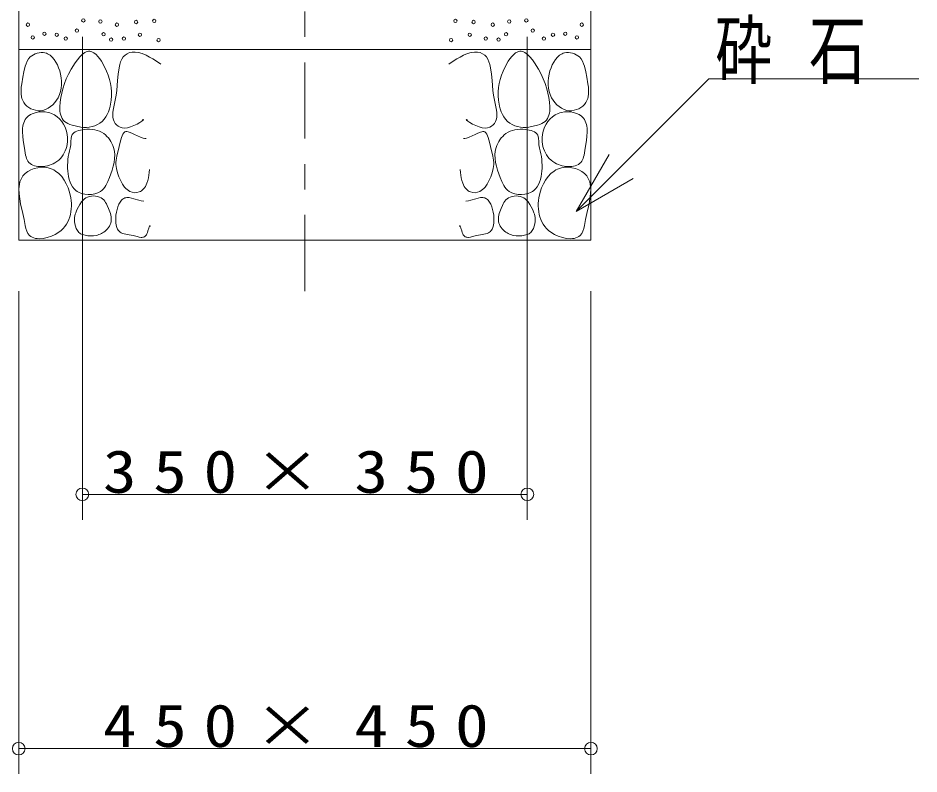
# Model space of a CAD drawing. Units: millimetres on the paper. Extents: x 0 to 420, y -594 to 297.
# Drawn here: x 331.4 to 366.83, y -473.08 to -443.33 of the extents above; entities that cross this region are included whole.
import ezdxf

# ---------------------------------------------------------------- set-up
doc = ezdxf.new("R2010")
doc.units = ezdxf.units.MM
doc.linetypes.add('USER2', pattern=[6, 3, -1, 1, -1])
for name, color, linetype, lineweight in [('0_2', 7, 'Continuous', 13), ('2D_DIMENSION', 7, 'Continuous', 13), ('FOOTING_C', 7, 'USER2', 13), ('HAT', 7, 'Continuous', 13), ('TEXT', 7, 'Continuous', 13)]:
    doc.layers.add(name, color=color, linetype=linetype, lineweight=lineweight)
doc.styles.add('ＭＳ ゴシック', font='')
doc.styles.get('ＭＳ ゴシック').set_extended_font_data('MS Gothic')

msp = doc.modelspace()

# ---------------------------------------------------------------- linework, layer by layer
at = {"layer": '0_2'}
for p, q in [((331.431, -442.077), (331.431, -452.077)), ((353.931, -442.077), (353.931, -452.077)), ((331.431, -444.577), (353.931, -444.577)), ((331.431, -452.077), (353.931, -452.077))]:
    msp.add_line(p, q, dxfattribs=at)
at = {"layer": '2D_DIMENSION'}
for p, q in [((333.931, -444.077), (333.931, -463.077)), ((351.431, -444.077), (351.431, -463.077)), ((331.431, -454.077), (331.431, -473.077)), ((353.931, -454.077), (353.931, -473.077)), ((333.931, -462.077), (334.431, -462.077)), ((334.431, -462.077), (350.931, -462.077)), ((351.431, -462.077), (350.931, -462.077)), ((331.431, -472.077), (331.931, -472.077)), ((353.431, -472.077), (331.931, -472.077)), ((353.931, -472.077), (353.431, -472.077))]:
    msp.add_line(p, q, dxfattribs=at)
for centre in [(333.931, -462.077), (351.431, -462.077), (331.431, -472.077), (353.931, -472.077)]:
    msp.add_circle(centre, 0.25, dxfattribs=at)
at = {"layer": 'FOOTING_C'}
msp.add_line((342.681, -397.077), (342.681, -454.577), dxfattribs=at)
at = {"layer": 'HAT'}
for points in [[(331.596, -445.665), (331.634, -445.449), (331.682, -445.232), (331.715, -445.128), (331.759, -445.031), (331.814, -444.942), (331.885, -444.864), (331.944, -444.816), (332.01, -444.775), (332.081, -444.742), (332.157, -444.716), (332.234, -444.699), (332.312, -444.691), (332.388, -444.692), (332.462, -444.703), (332.516, -444.718), (332.567, -444.739), (332.616, -444.765), (332.662, -444.796), (332.747, -444.871), (332.823, -444.961), (332.891, -445.063), (332.949, -445.173), (332.998, -445.29), (333.04, -445.409), (333.077, -445.547), (333.103, -445.685), (333.117, -445.822), (333.117, -445.956), (333.104, -446.089), (333.076, -446.218), (333.034, -446.345), (332.976, -446.467), (332.916, -446.565), (332.846, -446.657), (332.767, -446.742), (332.68, -446.817), (332.585, -446.881), (332.485, -446.931), (332.379, -446.965), (332.27, -446.98), (332.177, -446.978), (332.085, -446.963), (331.993, -446.936), (331.906, -446.899), (331.824, -446.851), (331.749, -446.795), (331.683, -446.731), (331.628, -446.66), (331.597, -446.607), (331.573, -446.552), (331.553, -446.494), (331.538, -446.434), (331.523, -446.31), (331.521, -446.182), (331.531, -446.051), (331.55, -445.92)], [(333.874, -447.622), (333.701, -447.588), (333.527, -447.545), (333.444, -447.518), (333.366, -447.484), (333.295, -447.445), (333.232, -447.397), (333.182, -447.345), (333.141, -447.286), (333.108, -447.22), (333.082, -447.149), (333.063, -447.073), (333.051, -446.992), (333.045, -446.822), (333.057, -446.643), (333.085, -446.462), (333.123, -446.284), (333.168, -446.114), (333.23, -445.912), (333.301, -445.724), (333.386, -445.538), (333.489, -445.345), (333.645, -445.093), (333.734, -444.971), (333.827, -444.86), (333.925, -444.766), (334.025, -444.694), (334.075, -444.668), (334.126, -444.649), (334.176, -444.64), (334.227, -444.639), (334.309, -444.659), (334.389, -444.702), (334.468, -444.765), (334.543, -444.844), (334.615, -444.935), (334.683, -445.035), (334.804, -445.248), (334.885, -445.417), (334.951, -445.583), (335.002, -445.746), (335.04, -445.908), (335.064, -446.069), (335.076, -446.232), (335.074, -446.396), (335.061, -446.563), (335.023, -446.794), (334.993, -446.908), (334.956, -447.018), (334.909, -447.124), (334.853, -447.224), (334.786, -447.316), (334.708, -447.397), (334.622, -447.465), (334.527, -447.522), (334.424, -447.568), (334.316, -447.602), (334.205, -447.625), (334.093, -447.636), (333.982, -447.635)], [(351.489, -447.622), (351.661, -447.588), (351.835, -447.545), (351.918, -447.518), (351.996, -447.484), (352.068, -447.445), (352.13, -447.397), (352.18, -447.345), (352.222, -447.286), (352.255, -447.22), (352.281, -447.149), (352.299, -447.073), (352.311, -446.992), (352.318, -446.822), (352.305, -446.643), (352.277, -446.462), (352.239, -446.284), (352.195, -446.114), (352.132, -445.912), (352.061, -445.724), (351.977, -445.538), (351.874, -445.345), (351.717, -445.093), (351.629, -444.971), (351.535, -444.86), (351.438, -444.766), (351.338, -444.694), (351.287, -444.668), (351.237, -444.649), (351.186, -444.64), (351.136, -444.639), (351.054, -444.659), (350.973, -444.702), (350.895, -444.765), (350.82, -444.844), (350.748, -444.935), (350.68, -445.035), (350.558, -445.248), (350.478, -445.417), (350.412, -445.583), (350.36, -445.746), (350.323, -445.908), (350.298, -446.069), (350.287, -446.232), (350.288, -446.396), (350.302, -446.563), (350.34, -446.794), (350.369, -446.908), (350.407, -447.018), (350.453, -447.124), (350.509, -447.224), (350.576, -447.316), (350.655, -447.397), (350.741, -447.465), (350.836, -447.522), (350.938, -447.568), (351.046, -447.602), (351.157, -447.625), (351.269, -447.636), (351.38, -447.635)], [(353.767, -445.665), (353.729, -445.449), (353.681, -445.232), (353.647, -445.128), (353.604, -445.031), (353.548, -444.942), (353.478, -444.864), (353.419, -444.816), (353.352, -444.775), (353.281, -444.742), (353.206, -444.716), (353.129, -444.699), (353.051, -444.691), (352.974, -444.692), (352.9, -444.703), (352.847, -444.718), (352.796, -444.739), (352.747, -444.765), (352.701, -444.796), (352.615, -444.871), (352.539, -444.961), (352.472, -445.063), (352.414, -445.173), (352.364, -445.29), (352.323, -445.409), (352.285, -445.547), (352.259, -445.685), (352.246, -445.822), (352.246, -445.956), (352.259, -446.089), (352.286, -446.218), (352.329, -446.345), (352.387, -446.467), (352.447, -446.565), (352.517, -446.657), (352.596, -446.742), (352.683, -446.817), (352.777, -446.881), (352.878, -446.931), (352.983, -446.965), (353.093, -446.98), (353.185, -446.978), (353.278, -446.963), (353.369, -446.936), (353.457, -446.899), (353.539, -446.851), (353.614, -446.795), (353.68, -446.731), (353.735, -446.66), (353.765, -446.607), (353.79, -446.552), (353.81, -446.494), (353.824, -446.434), (353.84, -446.31), (353.841, -446.182), (353.831, -446.051), (353.813, -445.92)], [(331.66, -448.456), (331.608, -448.146), (331.588, -447.984), (331.578, -447.823), (331.581, -447.666), (331.59, -447.592), (331.604, -447.519), (331.624, -447.451), (331.65, -447.386), (331.683, -447.325), (331.724, -447.269), (331.76, -447.23), (331.801, -447.195), (331.892, -447.133), (331.996, -447.084), (332.109, -447.048), (332.228, -447.026), (332.35, -447.018), (332.472, -447.024), (332.591, -447.044), (332.654, -447.062), (332.715, -447.085), (332.831, -447.142), (332.938, -447.215), (333.034, -447.301), (333.118, -447.4), (333.191, -447.508), (333.25, -447.626), (333.296, -447.75), (333.319, -447.838), (333.336, -447.927), (333.345, -448.018), (333.348, -448.11), (333.344, -448.201), (333.333, -448.292), (333.316, -448.382), (333.291, -448.469), (333.26, -448.555), (333.222, -448.637), (333.176, -448.716), (333.124, -448.79), (333.066, -448.86), (333, -448.924), (332.927, -448.982), (332.847, -449.033), (332.78, -449.068), (332.71, -449.098), (332.637, -449.124), (332.562, -449.145), (332.485, -449.161), (332.409, -449.171), (332.332, -449.177), (332.257, -449.177), (332.184, -449.171), (332.113, -449.16), (332.046, -449.144), (331.983, -449.121), (331.925, -449.092), (331.873, -449.057), (331.827, -449.016), (331.788, -448.969), (331.758, -448.915), (331.734, -448.856), (331.715, -448.793), (331.701, -448.727)], [(353.702, -448.456), (353.754, -448.146), (353.774, -447.984), (353.785, -447.823), (353.781, -447.666), (353.773, -447.592), (353.759, -447.519), (353.739, -447.451), (353.712, -447.386), (353.679, -447.325), (353.638, -447.269), (353.602, -447.23), (353.562, -447.195), (353.47, -447.133), (353.366, -447.084), (353.253, -447.048), (353.134, -447.026), (353.012, -447.018), (352.89, -447.024), (352.772, -447.044), (352.709, -447.062), (352.647, -447.085), (352.531, -447.142), (352.425, -447.215), (352.329, -447.301), (352.244, -447.4), (352.172, -447.508), (352.112, -447.626), (352.066, -447.75), (352.043, -447.838), (352.027, -447.927), (352.017, -448.018), (352.015, -448.11), (352.019, -448.201), (352.029, -448.292), (352.047, -448.382), (352.071, -448.469), (352.103, -448.555), (352.141, -448.637), (352.186, -448.716), (352.238, -448.79), (352.297, -448.86), (352.363, -448.924), (352.436, -448.982), (352.515, -449.033), (352.582, -449.068), (352.653, -449.098), (352.726, -449.124), (352.801, -449.145), (352.877, -449.161), (352.954, -449.171), (353.03, -449.177), (353.105, -449.177), (353.179, -449.171), (353.249, -449.16), (353.317, -449.144), (353.38, -449.121), (353.438, -449.092), (353.49, -449.057), (353.536, -449.016), (353.574, -448.969), (353.605, -448.915), (353.629, -448.856), (353.647, -448.793), (353.662, -448.727)], [(333.457, -448.456), (333.471, -448.392), (333.479, -448.325), (333.482, -448.189), (333.488, -448.057), (333.5, -447.997), (333.521, -447.943), (333.554, -447.894), (333.599, -447.852), (333.653, -447.816), (333.715, -447.787), (333.782, -447.763), (333.854, -447.743), (334.002, -447.718), (334.111, -447.709), (334.216, -447.707), (334.319, -447.713), (334.418, -447.728), (334.513, -447.752), (334.604, -447.785), (334.69, -447.827), (334.772, -447.878), (334.837, -447.93), (334.899, -447.988), (334.956, -448.051), (335.007, -448.119), (335.054, -448.191), (335.095, -448.267), (335.129, -448.344), (335.157, -448.424), (335.19, -448.568), (335.203, -448.715), (335.199, -448.863), (335.179, -449.012), (335.146, -449.162), (335.103, -449.312), (334.997, -449.61), (334.931, -449.769), (334.855, -449.918), (334.811, -449.986), (334.762, -450.049), (334.706, -450.106), (334.644, -450.156), (334.593, -450.187), (334.538, -450.214), (334.419, -450.254), (334.291, -450.276), (334.16, -450.281), (334.028, -450.268), (333.902, -450.237), (333.785, -450.189), (333.731, -450.158), (333.681, -450.123), (333.605, -450.053), (333.542, -449.972), (333.49, -449.882), (333.448, -449.784), (333.415, -449.68), (333.39, -449.573), (333.372, -449.463), (333.361, -449.354), (333.353, -449.236), (333.351, -449.121), (333.355, -449.007), (333.364, -448.894), (333.379, -448.783), (333.4, -448.673), (333.425, -448.564)], [(351.906, -448.456), (351.891, -448.392), (351.884, -448.325), (351.881, -448.189), (351.874, -448.057), (351.863, -447.997), (351.842, -447.943), (351.808, -447.894), (351.763, -447.852), (351.709, -447.816), (351.648, -447.787), (351.58, -447.763), (351.509, -447.743), (351.36, -447.718), (351.252, -447.709), (351.146, -447.707), (351.044, -447.713), (350.945, -447.728), (350.85, -447.752), (350.759, -447.785), (350.672, -447.827), (350.59, -447.878), (350.525, -447.93), (350.464, -447.988), (350.407, -448.051), (350.355, -448.119), (350.309, -448.191), (350.268, -448.267), (350.233, -448.344), (350.205, -448.424), (350.172, -448.568), (350.159, -448.715), (350.164, -448.863), (350.184, -449.012), (350.216, -449.162), (350.259, -449.312), (350.366, -449.61), (350.431, -449.769), (350.507, -449.918), (350.552, -449.986), (350.601, -450.049), (350.656, -450.106), (350.719, -450.156), (350.77, -450.187), (350.825, -450.214), (350.944, -450.254), (351.071, -450.276), (351.203, -450.281), (351.334, -450.268), (351.46, -450.237), (351.578, -450.189), (351.631, -450.158), (351.681, -450.123), (351.757, -450.053), (351.821, -449.972), (351.873, -449.882), (351.915, -449.784), (351.948, -449.68), (351.972, -449.573), (351.99, -449.463), (352.002, -449.354), (352.009, -449.236), (352.011, -449.121), (352.007, -449.007), (351.998, -448.894), (351.983, -448.783), (351.963, -448.673), (351.937, -448.564)], [(331.596, -451.021), (331.504, -450.642), (331.466, -450.443), (331.442, -450.244), (331.436, -450.051), (331.442, -449.957), (331.456, -449.867), (331.477, -449.78), (331.507, -449.697), (331.546, -449.619), (331.596, -449.546), (331.684, -449.454), (331.79, -449.374), (331.91, -449.308), (332.041, -449.258), (332.178, -449.223), (332.318, -449.205), (332.457, -449.206), (332.591, -449.225), (332.668, -449.247), (332.742, -449.276), (332.813, -449.311), (332.881, -449.353), (333.006, -449.453), (333.118, -449.573), (333.216, -449.71), (333.3, -449.86), (333.369, -450.02), (333.425, -450.188), (333.474, -450.406), (333.489, -450.517), (333.498, -450.627), (333.5, -450.736), (333.495, -450.845), (333.483, -450.952), (333.463, -451.057), (333.435, -451.159), (333.4, -451.258), (333.356, -451.353), (333.304, -451.445), (333.243, -451.532), (333.174, -451.613), (333.095, -451.689), (333.008, -451.759), (332.867, -451.847), (332.712, -451.919), (332.551, -451.973), (332.388, -452.007), (332.231, -452.017), (332.157, -452.013), (332.085, -452.002), (332.019, -451.985), (331.957, -451.96), (331.902, -451.928), (331.853, -451.887), (331.791, -451.81), (331.743, -451.716), (331.708, -451.61), (331.681, -451.495), (331.64, -451.254)], [(353.767, -451.021), (353.858, -450.642), (353.896, -450.443), (353.921, -450.244), (353.927, -450.051), (353.92, -449.957), (353.907, -449.867), (353.885, -449.78), (353.855, -449.697), (353.816, -449.619), (353.767, -449.546), (353.679, -449.454), (353.573, -449.374), (353.452, -449.308), (353.322, -449.258), (353.184, -449.223), (353.045, -449.205), (352.906, -449.206), (352.772, -449.225), (352.694, -449.247), (352.62, -449.276), (352.549, -449.311), (352.482, -449.353), (352.356, -449.453), (352.245, -449.573), (352.147, -449.71), (352.063, -449.86), (351.993, -450.02), (351.938, -450.188), (351.888, -450.406), (351.873, -450.517), (351.864, -450.627), (351.862, -450.736), (351.868, -450.845), (351.88, -450.952), (351.9, -451.057), (351.927, -451.159), (351.963, -451.258), (352.006, -451.353), (352.058, -451.445), (352.119, -451.532), (352.189, -451.613), (352.267, -451.689), (352.355, -451.759), (352.496, -451.847), (352.65, -451.919), (352.812, -451.973), (352.974, -452.007), (353.131, -452.017), (353.206, -452.013), (353.277, -452.002), (353.344, -451.985), (353.405, -451.96), (353.461, -451.928), (353.51, -451.887), (353.572, -451.81), (353.619, -451.716), (353.654, -451.61), (353.681, -451.495), (353.722, -451.254)], [(333.938, -451.855), (333.898, -451.84), (333.861, -451.82), (333.826, -451.795), (333.794, -451.766), (333.765, -451.733), (333.738, -451.697), (333.714, -451.658), (333.692, -451.616), (333.657, -451.528), (333.633, -451.434), (333.619, -451.339), (333.617, -451.246), (333.623, -451.18), (333.633, -451.117), (333.649, -451.055), (333.669, -450.995), (333.719, -450.879), (333.778, -450.765), (333.835, -450.663), (333.9, -450.567), (333.937, -450.522), (333.976, -450.481), (334.019, -450.444), (334.066, -450.412), (334.136, -450.377), (334.212, -450.353), (334.291, -450.338), (334.373, -450.333), (334.454, -450.338), (334.533, -450.352), (334.608, -450.377), (334.676, -450.412), (334.726, -450.449), (334.772, -450.491), (334.812, -450.539), (334.848, -450.591), (334.881, -450.647), (334.911, -450.706), (334.965, -450.829), (335.013, -450.958), (335.034, -451.023), (335.05, -451.087), (335.062, -451.152), (335.069, -451.216), (335.068, -451.279), (335.061, -451.342), (335.046, -451.403), (335.024, -451.462), (334.995, -451.519), (334.96, -451.574), (334.919, -451.626), (334.874, -451.675), (334.825, -451.719), (334.772, -451.759), (334.726, -451.788), (334.678, -451.814), (334.629, -451.837), (334.578, -451.856), (334.526, -451.872), (334.473, -451.884), (334.365, -451.901), (334.256, -451.905), (334.147, -451.899), (334.041, -451.882)], [(351.425, -451.855), (351.464, -451.84), (351.502, -451.82), (351.536, -451.795), (351.568, -451.766), (351.598, -451.733), (351.625, -451.697), (351.649, -451.658), (351.67, -451.616), (351.706, -451.528), (351.73, -451.434), (351.743, -451.339), (351.745, -451.246), (351.74, -451.18), (351.729, -451.117), (351.713, -451.055), (351.694, -450.995), (351.644, -450.879), (351.585, -450.765), (351.527, -450.663), (351.462, -450.567), (351.426, -450.522), (351.386, -450.481), (351.343, -450.444), (351.296, -450.412), (351.227, -450.377), (351.151, -450.353), (351.071, -450.338), (350.99, -450.333), (350.908, -450.338), (350.829, -450.352), (350.755, -450.377), (350.687, -450.412), (350.636, -450.449), (350.591, -450.491), (350.551, -450.539), (350.514, -450.591), (350.481, -450.647), (350.452, -450.706), (350.398, -450.829), (350.349, -450.958), (350.329, -451.023), (350.312, -451.087), (350.3, -451.152), (350.294, -451.216), (350.294, -451.279), (350.302, -451.342), (350.317, -451.403), (350.339, -451.462), (350.368, -451.519), (350.403, -451.574), (350.443, -451.626), (350.488, -451.675), (350.538, -451.719), (350.59, -451.759), (350.636, -451.788), (350.684, -451.814), (350.734, -451.837), (350.785, -451.856), (350.837, -451.872), (350.889, -451.884), (350.997, -451.901), (351.107, -451.905), (351.215, -451.899), (351.322, -451.882)]]:
    msp.add_lwpolyline(points, close=True, dxfattribs=at)
for points in [[(337.018, -445.152), (336.923, -445.088), (336.697, -444.942), (336.569, -444.867), (336.44, -444.799), (336.28, -444.731), (336.135, -444.689), (336.003, -444.67), (335.885, -444.672), (335.78, -444.695), (335.688, -444.735), (335.609, -444.792), (335.542, -444.864), (335.484, -444.953), (335.438, -445.055), (335.402, -445.167), (335.375, -445.287), (335.339, -445.539), (335.318, -445.794), (335.282, -446.183), (335.256, -446.373), (335.221, -446.563), (335.177, -446.757), (335.14, -446.953), (335.129, -447.05), (335.127, -447.146), (335.135, -447.241), (335.157, -447.333), (335.186, -447.407), (335.226, -447.476), (335.277, -447.538), (335.338, -447.591), (335.412, -447.632), (335.497, -447.657), (335.593, -447.666), (335.703, -447.654), (335.828, -447.619), (335.957, -447.567), (336.081, -447.506), (336.19, -447.444), (336.274, -447.387), (336.323, -447.345), (336.332, -447.331), (336.328, -447.324), (336.28, -447.333)], [(348.345, -445.152), (348.44, -445.088), (348.665, -444.942), (348.794, -444.867), (348.922, -444.799), (349.082, -444.731), (349.228, -444.689), (349.36, -444.67), (349.478, -444.672), (349.583, -444.695), (349.675, -444.735), (349.754, -444.792), (349.82, -444.864), (349.878, -444.953), (349.924, -445.055), (349.96, -445.167), (349.987, -445.287), (350.023, -445.539), (350.045, -445.794), (350.081, -446.183), (350.106, -446.373), (350.141, -446.563), (350.185, -446.757), (350.223, -446.953), (350.234, -447.05), (350.236, -447.146), (350.227, -447.241), (350.205, -447.333), (350.176, -447.407), (350.137, -447.476), (350.086, -447.538), (350.024, -447.591), (349.951, -447.632), (349.866, -447.657), (349.769, -447.666), (349.66, -447.654), (349.535, -447.619), (349.405, -447.567), (349.281, -447.506), (349.173, -447.444), (349.089, -447.387), (349.04, -447.345), (349.031, -447.331), (349.034, -447.324), (349.083, -447.333)], [(336.44, -448.071), (336.385, -448.067), (336.329, -448.056), (336.213, -448.018), (335.983, -447.91), (335.874, -447.857), (335.773, -447.817), (335.727, -447.805), (335.683, -447.8), (335.643, -447.803), (335.606, -447.814), (335.561, -447.847), (335.524, -447.898), (335.492, -447.962), (335.465, -448.038), (335.421, -448.211), (335.382, -448.392), (335.292, -448.762), (335.262, -448.931), (335.254, -449.014), (335.253, -449.097), (335.259, -449.176), (335.271, -449.256), (335.312, -449.417), (335.372, -449.579), (335.446, -449.739), (335.515, -449.865), (335.595, -449.982), (335.64, -450.034), (335.688, -450.081), (335.741, -450.122), (335.799, -450.156), (335.885, -450.188), (335.978, -450.204), (336.073, -450.201), (336.167, -450.177), (336.213, -450.157), (336.258, -450.131), (336.301, -450.098), (336.341, -450.059), (336.379, -450.014), (336.414, -449.961), (336.445, -449.902), (336.473, -449.835), (336.504, -449.73), (336.527, -449.619), (336.556, -449.414), (336.567, -449.291), (336.569, -449.322)], [(348.922, -448.071), (348.977, -448.067), (349.034, -448.056), (349.149, -448.018), (349.379, -447.91), (349.488, -447.857), (349.589, -447.817), (349.636, -447.805), (349.68, -447.8), (349.72, -447.803), (349.756, -447.814), (349.801, -447.847), (349.839, -447.898), (349.871, -447.962), (349.898, -448.038), (349.942, -448.211), (349.981, -448.392), (350.071, -448.762), (350.101, -448.931), (350.108, -449.014), (350.109, -449.097), (350.103, -449.176), (350.091, -449.256), (350.05, -449.417), (349.991, -449.579), (349.917, -449.739), (349.847, -449.865), (349.768, -449.982), (349.723, -450.034), (349.674, -450.081), (349.621, -450.122), (349.564, -450.156), (349.477, -450.188), (349.385, -450.204), (349.29, -450.201), (349.195, -450.177), (349.149, -450.157), (349.104, -450.131), (349.062, -450.098), (349.021, -450.059), (348.983, -450.014), (348.948, -449.961), (348.917, -449.902), (348.89, -449.835), (348.859, -449.73), (348.835, -449.619), (348.807, -449.414), (348.796, -449.291), (348.794, -449.322)], [(336.344, -450.54), (336.25, -450.523), (336.153, -450.498), (335.958, -450.44), (335.863, -450.416), (335.772, -450.4), (335.686, -450.398), (335.645, -450.402), (335.606, -450.412), (335.569, -450.427), (335.534, -450.448), (335.501, -450.473), (335.47, -450.502), (335.441, -450.536), (335.414, -450.574), (335.366, -450.659), (335.326, -450.756), (335.294, -450.861), (335.27, -450.972), (335.253, -451.086), (335.245, -451.19), (335.243, -451.292), (335.249, -451.391), (335.263, -451.484), (335.286, -451.569), (335.319, -451.645), (335.338, -451.678), (335.361, -451.709), (335.386, -451.736), (335.414, -451.759), (335.462, -451.788), (335.516, -451.809), (335.575, -451.825), (335.639, -451.837), (335.777, -451.859), (335.927, -451.887), (336.087, -451.932), (336.165, -451.951), (336.24, -451.962), (336.275, -451.963), (336.309, -451.959), (336.342, -451.952), (336.373, -451.939), (336.401, -451.92), (336.427, -451.895), (336.451, -451.863), (336.473, -451.823), (336.494, -451.769), (336.512, -451.709), (336.542, -451.594), (336.556, -451.549), (336.569, -451.521), (336.577, -451.515), (336.584, -451.515), (336.592, -451.521), (336.601, -451.535)], [(349.018, -450.54), (349.113, -450.523), (349.21, -450.498), (349.405, -450.44), (349.5, -450.416), (349.591, -450.4), (349.677, -450.398), (349.718, -450.402), (349.756, -450.412), (349.794, -450.427), (349.829, -450.448), (349.862, -450.473), (349.893, -450.502), (349.922, -450.536), (349.949, -450.574), (349.997, -450.659), (350.036, -450.756), (350.068, -450.861), (350.093, -450.972), (350.109, -451.086), (350.118, -451.19), (350.119, -451.292), (350.113, -451.391), (350.099, -451.484), (350.076, -451.569), (350.044, -451.645), (350.024, -451.678), (350.002, -451.709), (349.977, -451.736), (349.949, -451.759), (349.901, -451.788), (349.847, -451.809), (349.788, -451.825), (349.724, -451.837), (349.585, -451.859), (349.435, -451.887), (349.276, -451.932), (349.198, -451.951), (349.123, -451.962), (349.087, -451.963), (349.053, -451.959), (349.021, -451.952), (348.99, -451.939), (348.961, -451.92), (348.935, -451.895), (348.911, -451.863), (348.89, -451.823), (348.869, -451.769), (348.851, -451.709), (348.821, -451.594), (348.807, -451.549), (348.793, -451.521), (348.786, -451.515), (348.778, -451.515), (348.77, -451.521), (348.762, -451.535)]]:
    msp.add_lwpolyline(points, dxfattribs=at)
for centre in [(331.789, -443.594), (333.97, -443.426), (334.641, -443.468), (335.291, -443.594), (336.046, -443.489), (336.759, -443.447), (348.603, -443.447), (349.316, -443.489), (350.071, -443.594), (350.721, -443.468), (351.392, -443.426), (353.573, -443.594), (332.439, -443.95), (332.922, -443.992), (333.719, -443.824), (334.767, -443.971), (336.193, -443.992), (349.169, -443.992), (350.595, -443.971), (351.644, -443.824), (352.441, -443.992), (352.923, -443.95), (331.978, -444.097), (333.278, -444.139), (335.061, -444.181), (335.564, -444.139), (336.927, -444.202), (348.435, -444.202), (349.798, -444.139), (350.302, -444.181), (352.084, -444.139), (353.384, -444.097)]:
    msp.add_circle(centre, 0.0663, dxfattribs=at)
at = {"layer": 'TEXT'}
for p, q in [((355.126, -449.172), (358.572, -445.727)), ((358.572, -445.727), (366.835, -445.727)), ((353.358, -450.939), (354.653, -448.698)), ((353.358, -450.939), (355.126, -449.172)), ((355.6, -449.645), (353.358, -450.939))]:
    msp.add_line(p, q, dxfattribs=at)

# ---------------------------------------------------------------- texts
at = {"layer": '2D_DIMENSION', "char_height": 1.686, "attachment_point": 7, "style": 'ＭＳ ゴシック'}
for s, insert in [('\\T1.5;\\W1.15;350×350', (334.741, -462.043)), ('\\T1.5;\\W1.15;450×450', (334.741, -472.043))]:
    msp.add_mtext(s, dxfattribs=dict(at, insert=insert))
at = {"layer": 'TEXT', "insert": (358.819, -445.934), "char_height": 2.199, "attachment_point": 7, "style": 'ＭＳ ゴシック'}
msp.add_mtext('\\T1.64;\\W0.75;砕石', dxfattribs=at)

doc.saveas('drawing.dxf')
